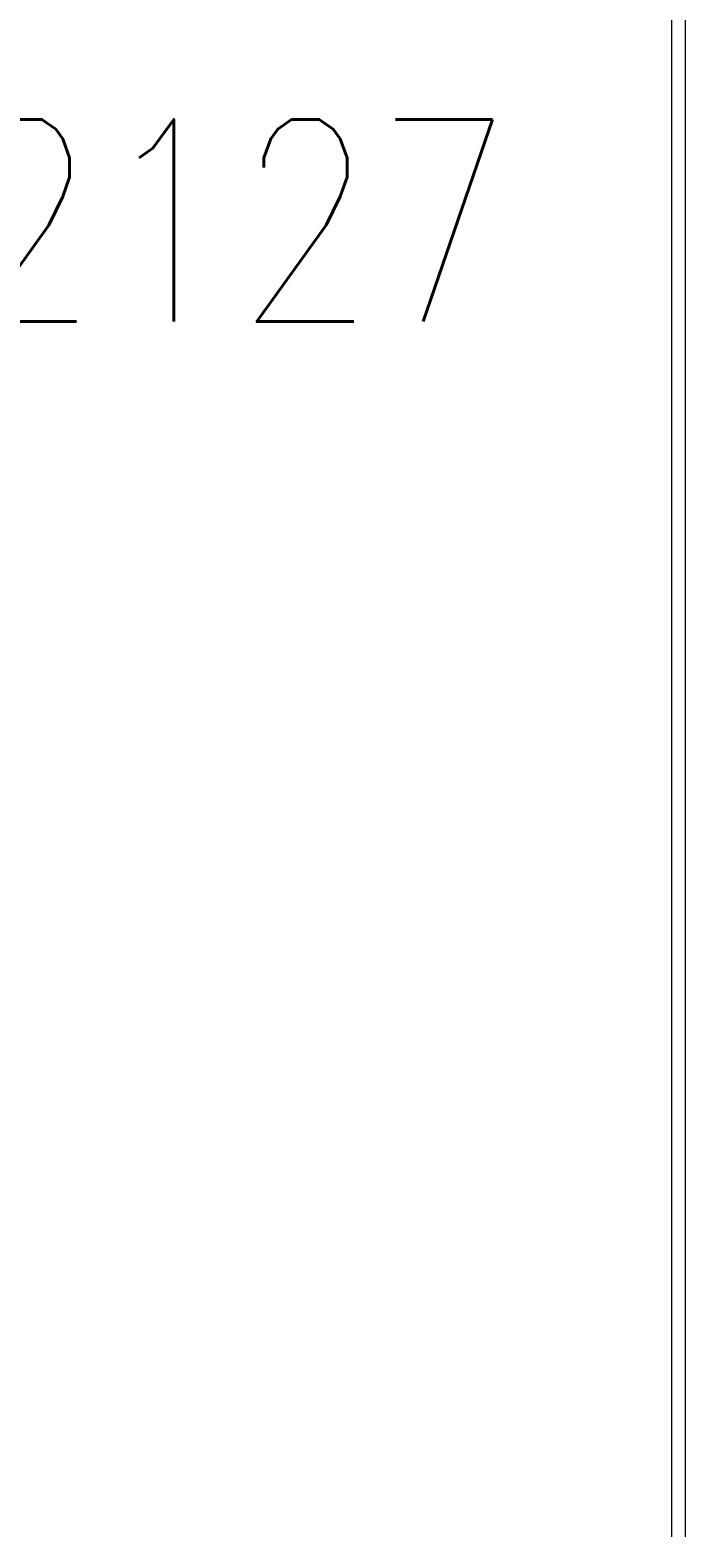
# Model space of a CAD drawing. Header units: inches. Extents: x 342932 to 557958, y 80625 to 242727.
# Drawn here: x 458953 to 461382, y 180075 to 185631 of the extents above; entities that cross this region are included whole.
import ezdxf
from ezdxf.enums import TextEntityAlignment as Align

# ---------------------------------------------------------------- set-up
doc = ezdxf.new("R2010")
doc.units = ezdxf.units.IN
doc.header["$MEASUREMENT"] = 0
doc.layers.add('First Floor$0$A-G321-M-Window', color=251, linetype='Continuous', lineweight=9)
doc.layers.add('First Floor$0$Z-Z001-S-Room-Name-Identification-250', color=7, linetype='Continuous', lineweight=15)
doc.styles.add('First Floor$0$Tag-RomanS', font='romans.shx', dxfattribs={"width": 0.8})

# ---------------------------------------------------------------- blocks, each defined once
blk = doc.blocks.new('First Floor$0$tag-roomname')
at = {"lineweight": 18, "ltscale": 0.01, "style": 'First Floor$0$Tag-RomanS', "width": 0.8}
blk.add_attdef('ROOM_NO_2', text='', height=3, dxfattribs=at).set_placement((0, 1.612), align=Align.MIDDLE_CENTER)
at = {"linetype": 'ByBlock', "lineweight": 15, "ltscale": 0.01, "style": 'First Floor$0$Tag-RomanS', "width": 0.8, "flags": 1}
for tag, p in [('ROOM_NAME_1', (0, -2.288)), ('ROOM_NAME_2', (0, -5.744))]:
    blk.add_attdef(tag, text='', height=2.5, dxfattribs=at).set_placement(p, align=Align.MIDDLE_CENTER)

msp = doc.modelspace()

# ---------------------------------------------------------------- linework, layer by layer
at = {"layer": 'First Floor$0$A-G321-M-Window'}
for p, q in [((461332.1, 191726.5), (461332.1, 174626.5, 0)), ((461382.1, 191726.5), (461382.1, 174626.5, 0))]:
    msp.add_line(p, q, dxfattribs=at)

# ---------------------------------------------------------------- block references
at = {"layer": 'First Floor$0$Z-Z001-S-Room-Name-Identification-250'}
ref = msp.add_blockref('First Floor$0$tag-roomname', (459717.2, 184520.9), dxfattribs=dict(at, xscale=250, yscale=250, zscale=250))
ref.add_attrib('ROOM_NO_2', '2127', dxfattribs={"layer": '0', "lineweight": 18, "ltscale": 0.01, "height": 750, "style": 'First Floor$0$Tag-RomanS', "width": 0.8}).set_placement((459717.2, 184923.8), align=Align.MIDDLE_CENTER)

doc.saveas('drawing.dxf')
